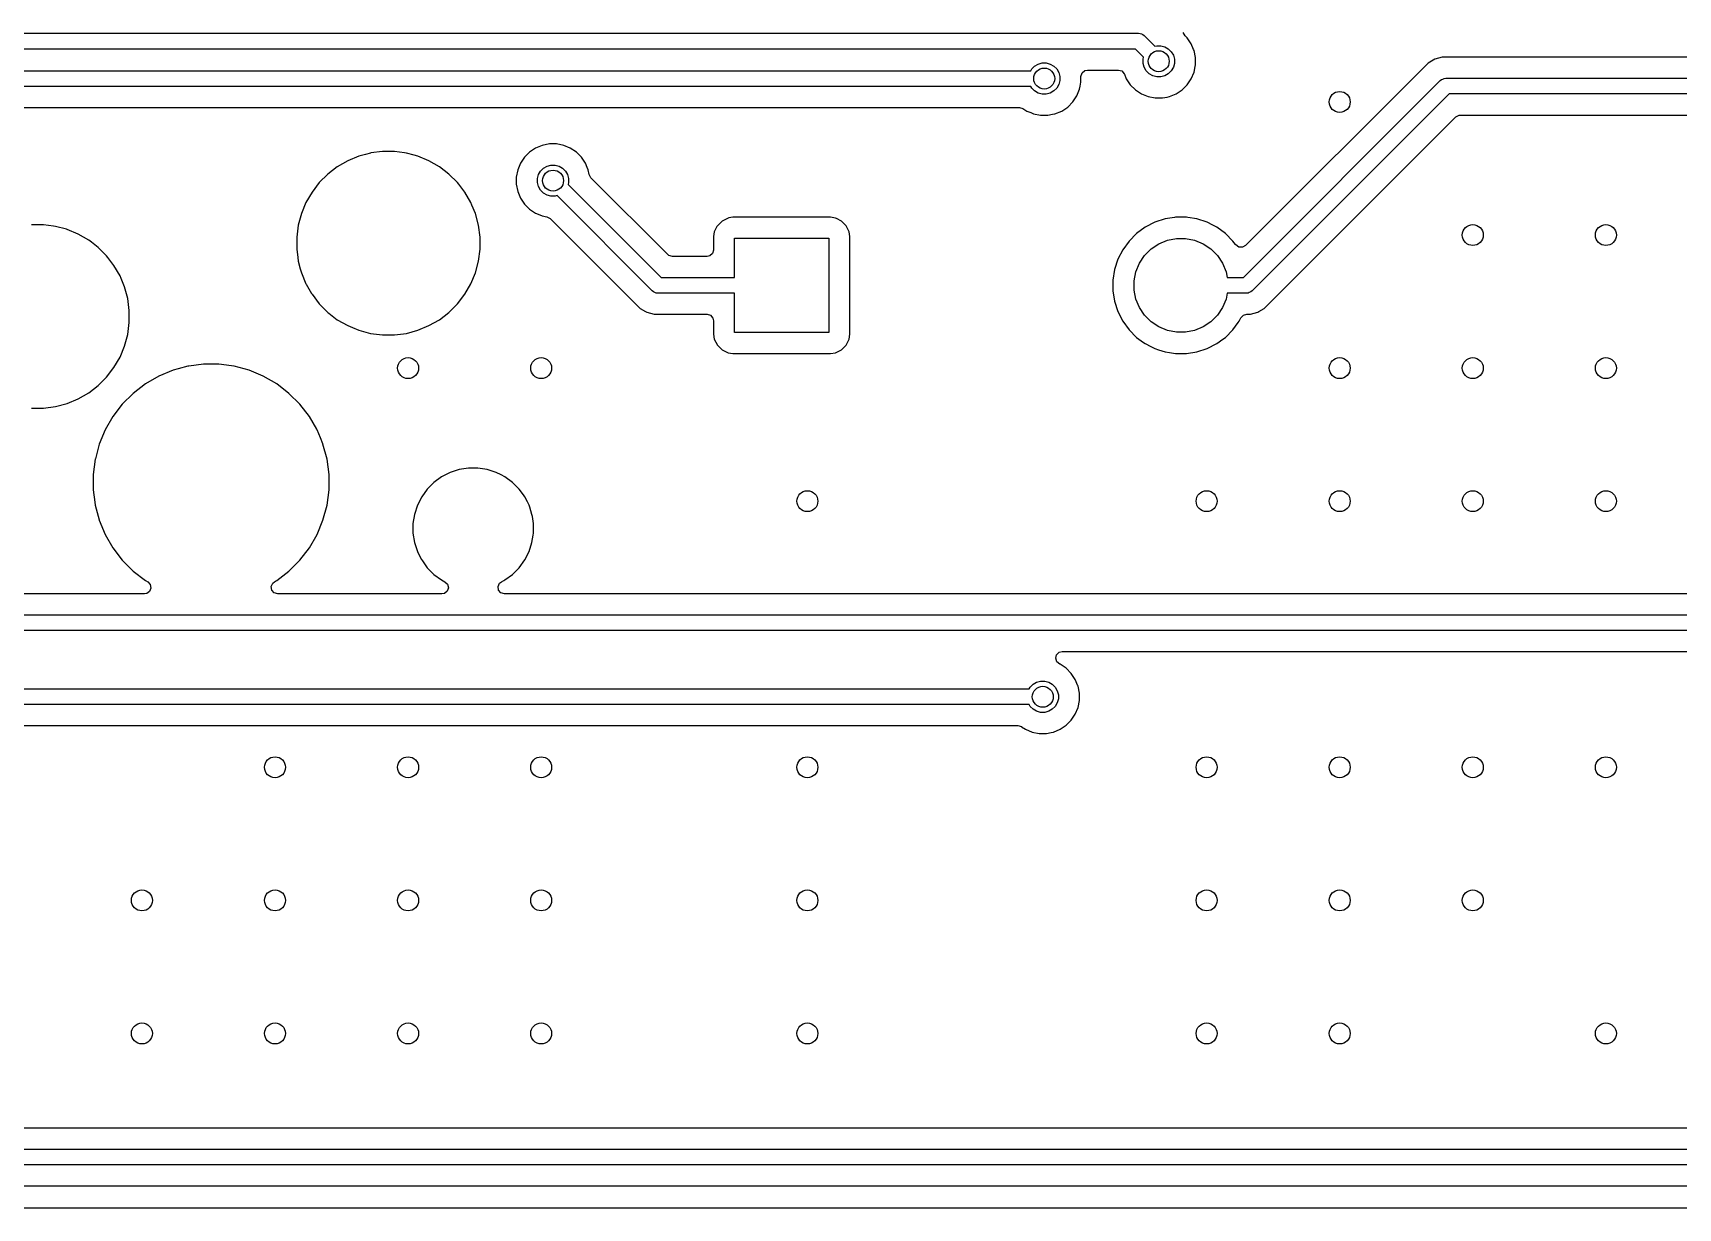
# Model space of a CAD drawing. Extents: x 2.6 to 14.2, y -9.4 to -3.8.
# Drawn here: x 7.501 to 8.737, y -7.462 to -6.579 of the extents above; entities that cross this region are included whole.
import ezdxf

# ---------------------------------------------------------------- set-up
doc = ezdxf.new("R2010")
doc.units = 0
doc.header["$MEASUREMENT"] = 0
doc.layers.add('BLACK', color=7, linetype='CONTINUOUS')

msp = doc.modelspace()

# ---------------------------------------------------------------- linework, layer by layer
at = {"layer": 'BLACK', "linetype": 'CONTINUOUS'}
for p, q in [((6.886, -6.5789), (8.3321, -6.5789)), ((8.3321, -6.5789), (8.3333, -6.579)), ((8.3333, -6.579), (8.3342, -6.5794)), ((8.3342, -6.5794), (8.3354, -6.5799)), ((8.3354, -6.5799), (8.3363, -6.5806)), ((8.3363, -6.5806), (8.3443, -6.5886)), ((8.3443, -6.5886), (8.3457, -6.5882)), ((8.3457, -6.5882), (8.3488, -6.5882)), ((8.3488, -6.5882), (8.3518, -6.589)), ((8.367, -6.5807), (8.3657, -6.5783)), ((8.3687, -6.5823), (8.367, -6.5807)), ((8.3717, -6.5869), (8.3687, -6.5823)), ((8.3687, -6.5823), (8.3687, -6.5823)), ((8.3717, -6.5869), (8.3717, -6.5869)), ((8.3734, -6.591), (8.3717, -6.5869)), ((8.3297, -6.5907), (6.8885, -6.5907)), ((8.2567, -6.602), (8.2597, -6.6012)), ((8.2597, -6.6012), (8.2627, -6.6012)), ((8.2627, -6.6012), (8.2657, -6.602)), ((8.3359, -6.5969), (8.3297, -6.5907)), ((8.3355, -6.5984), (8.3359, -6.5969)), ((8.3355, -6.6015), (8.3355, -6.5984)), ((8.3518, -6.589), (8.3544, -6.5905)), ((8.3544, -6.5905), (8.3566, -6.5927)), ((8.3566, -6.5927), (8.3582, -6.5954)), ((8.3582, -6.5954), (8.359, -6.5984)), ((8.359, -6.5984), (8.359, -6.6015)), ((8.3738, -6.5919), (8.3734, -6.591)), ((8.3748, -6.5972), (8.3738, -6.5919)), ((8.3738, -6.5919), (8.3738, -6.5919)), ((8.3738, -6.5919), (8.3738, -6.5919)), ((8.3748, -6.6026), (8.3748, -6.5972)), ((8.5496, -6.6013), (8.4125, -6.7384)), ((8.5546, -6.5984), (8.5496, -6.6013)), ((8.5496, -6.6013), (8.5496, -6.6013)), ((8.5548, -6.5984), (8.5546, -6.5984)), ((8.5601, -6.5969), (8.5548, -6.5984)), ((8.5548, -6.5984), (8.5548, -6.5984)), ((9.2671, -6.5969), (8.5601, -6.5969)), ((6.9192, -6.607), (8.2511, -6.607)), ((8.2511, -6.607), (8.2518, -6.6057)), ((8.2518, -6.6057), (8.254, -6.6035)), ((8.254, -6.6035), (8.2567, -6.602)), ((8.2657, -6.602), (8.2684, -6.6035)), ((8.2684, -6.6035), (8.2706, -6.6057)), ((8.2706, -6.6057), (8.2721, -6.6084)), ((8.2721, -6.6084), (8.2729, -6.6113)), ((8.2729, -6.6113), (8.2729, -6.6144)), ((8.2888, -6.6114), (8.2896, -6.6087)), ((8.2888, -6.6156), (8.2888, -6.6114)), ((8.2896, -6.6087), (8.2916, -6.6069)), ((8.2916, -6.6069), (8.2937, -6.6065)), ((8.2937, -6.6065), (8.3169, -6.6065)), ((8.3169, -6.6065), (8.3195, -6.6072)), ((8.3195, -6.6072), (8.3213, -6.6093)), ((8.3213, -6.6093), (8.3214, -6.6095)), ((8.3214, -6.6095), (8.3228, -6.613)), ((8.3228, -6.613), (8.3228, -6.613)), ((8.3228, -6.613), (8.3258, -6.6175)), ((8.3363, -6.6044), (8.3355, -6.6015)), ((8.3379, -6.6071), (8.3363, -6.6044)), ((8.3401, -6.6093), (8.3379, -6.6071)), ((8.3427, -6.6108), (8.3401, -6.6093)), ((8.3457, -6.6116), (8.3427, -6.6108)), ((8.3488, -6.6116), (8.3457, -6.6116)), ((8.3518, -6.6108), (8.3488, -6.6116)), ((8.3544, -6.6093), (8.3518, -6.6108)), ((8.3566, -6.6071), (8.3544, -6.6093)), ((8.3582, -6.6044), (8.3566, -6.6071)), ((8.359, -6.6015), (8.3582, -6.6044)), ((8.3687, -6.6175), (8.3717, -6.613)), ((8.3717, -6.613), (8.3738, -6.608)), ((8.3738, -6.608), (8.3746, -6.6039)), ((8.3746, -6.6039), (8.3748, -6.6026)), ((8.5597, -6.6137), (8.5606, -6.6133)), ((8.5606, -6.6133), (8.5618, -6.6128)), ((8.5618, -6.6128), (8.563, -6.6127)), ((8.563, -6.6127), (9.3142, -6.6127)), ((8.2511, -6.6188), (6.9217, -6.6188)), ((8.2518, -6.6201), (8.2511, -6.6188)), ((8.254, -6.6222), (8.2518, -6.6201)), ((8.2567, -6.6238), (8.254, -6.6222)), ((8.2597, -6.6246), (8.2567, -6.6238)), ((8.2627, -6.6246), (8.2597, -6.6246)), ((8.2657, -6.6238), (8.2627, -6.6246)), ((8.2684, -6.6222), (8.2657, -6.6238)), ((8.2706, -6.6201), (8.2684, -6.6222)), ((8.2721, -6.6174), (8.2706, -6.6201)), ((8.2729, -6.6144), (8.2721, -6.6174)), ((8.2826, -6.6305), (8.2856, -6.6259)), ((8.2856, -6.6259), (8.2877, -6.6209)), ((8.2877, -6.6209), (8.2882, -6.6186)), ((8.2882, -6.6186), (8.2888, -6.6156)), ((8.3258, -6.6175), (8.3258, -6.6175)), ((8.3258, -6.6175), (8.3297, -6.6213)), ((8.3297, -6.6213), (8.3297, -6.6213)), ((8.3297, -6.6213), (8.3342, -6.6244)), ((8.3342, -6.6244), (8.3342, -6.6244)), ((8.3342, -6.6244), (8.3392, -6.6264)), ((8.3553, -6.6264), (8.3603, -6.6244)), ((8.3603, -6.6244), (8.3648, -6.6213)), ((8.3648, -6.6213), (8.3687, -6.6175)), ((8.4108, -6.7624), (8.5588, -6.6144)), ((8.5654, -6.6245), (8.4174, -6.7725)), ((8.5588, -6.6144), (8.5597, -6.6137)), ((9.3167, -6.6245), (8.5654, -6.6245)), ((6.9302, -6.6346), (8.2425, -6.6346)), ((8.2425, -6.6346), (8.2452, -6.6353)), ((8.2452, -6.6353), (8.2452, -6.6354)), ((8.2452, -6.6354), (8.2481, -6.6373)), ((8.2481, -6.6373), (8.2481, -6.6373)), ((8.2481, -6.6373), (8.2481, -6.6373)), ((8.2481, -6.6373), (8.251, -6.6385)), ((8.2692, -6.6394), (8.2743, -6.6373)), ((8.2743, -6.6373), (8.2788, -6.6343)), ((8.2788, -6.6343), (8.2826, -6.6305)), ((8.3392, -6.6264), (8.3392, -6.6264)), ((8.3392, -6.6264), (8.3392, -6.6264)), ((8.3392, -6.6264), (8.3392, -6.6264)), ((8.3392, -6.6264), (8.3445, -6.6275)), ((8.3445, -6.6275), (8.3445, -6.6275)), ((8.3445, -6.6275), (8.35, -6.6275)), ((8.35, -6.6275), (8.3535, -6.6268)), ((8.3535, -6.6268), (8.3553, -6.6264)), ((8.251, -6.6385), (8.2532, -6.6394)), ((8.2532, -6.6394), (8.2532, -6.6394)), ((8.2532, -6.6394), (8.2532, -6.6394)), ((8.2532, -6.6394), (8.2585, -6.6405)), ((8.2585, -6.6405), (8.2585, -6.6405)), ((8.2585, -6.6405), (8.2639, -6.6405)), ((8.2639, -6.6405), (8.2675, -6.6397)), ((8.2675, -6.6397), (8.2692, -6.6394)), ((8.4265, -6.7857), (8.5705, -6.6417)), ((8.5705, -6.6417), (8.5729, -6.6404)), ((8.5729, -6.6404), (8.574, -6.6403)), ((8.574, -6.6403), (9.1101, -6.6403)), ((7.884, -6.6631), (7.879, -6.6652)), ((7.8894, -6.662), (7.884, -6.6631)), ((7.884, -6.6631), (7.884, -6.6631)), ((7.8948, -6.662), (7.8894, -6.662)), ((7.8894, -6.662), (7.8894, -6.662)), ((7.9001, -6.6631), (7.8948, -6.662)), ((7.8948, -6.662), (7.8948, -6.662)), ((7.9051, -6.6652), (7.9001, -6.6631)), ((7.9001, -6.6631), (7.9001, -6.6631)), ((7.7378, -6.6747), (7.73, -6.6792)), ((7.7462, -6.6712), (7.7378, -6.6747)), ((7.7378, -6.6747), (7.7378, -6.6747)), ((7.7512, -6.6699), (7.7462, -6.6712)), ((7.7549, -6.6689), (7.7512, -6.6699)), ((7.7553, -6.6688), (7.7549, -6.6689)), ((7.7639, -6.6677), (7.7553, -6.6688)), ((7.7729, -6.6677), (7.7639, -6.6677)), ((7.7639, -6.6677), (7.7639, -6.6677)), ((7.7804, -6.6687), (7.7729, -6.6677)), ((7.7729, -6.6677), (7.7729, -6.6677)), ((7.7819, -6.6689), (7.7804, -6.6687)), ((7.7878, -6.6705), (7.7819, -6.6689)), ((7.7906, -6.6712), (7.7878, -6.6705)), ((7.7989, -6.6747), (7.7906, -6.6712)), ((7.8068, -6.6792), (7.7989, -6.6747)), ((7.7989, -6.6747), (7.7989, -6.6747)), ((7.8707, -6.672), (7.8676, -6.6765)), ((7.8745, -6.6682), (7.8707, -6.672)), ((7.8707, -6.672), (7.8707, -6.672)), ((7.879, -6.6652), (7.8745, -6.6682)), ((7.8745, -6.6682), (7.8745, -6.6682)), ((7.879, -6.6652), (7.879, -6.6652)), ((7.9051, -6.6652), (7.9051, -6.6652)), ((7.9097, -6.6682), (7.9051, -6.6652)), ((7.9135, -6.672), (7.9097, -6.6682)), ((7.9097, -6.6682), (7.9097, -6.6682)), ((7.9165, -6.6765), (7.9135, -6.672)), ((7.9135, -6.672), (7.9135, -6.672)), ((7.7228, -6.6847), (7.7165, -6.6911)), ((7.73, -6.6792), (7.7228, -6.6847)), ((7.8139, -6.6847), (7.8068, -6.6792)), ((7.8203, -6.6911), (7.8139, -6.6847)), ((7.8139, -6.6847), (7.8139, -6.6847)), ((7.8656, -6.6816), (7.8645, -6.6869)), ((7.8645, -6.6869), (7.8645, -6.6869)), ((7.8645, -6.6869), (7.8645, -6.6923)), ((7.8676, -6.6765), (7.8656, -6.6816)), ((7.8656, -6.6816), (7.8656, -6.6816)), ((7.8676, -6.6765), (7.8676, -6.6765)), ((7.8804, -6.6881), (7.8812, -6.6851)), ((7.8812, -6.6851), (7.8827, -6.6824)), ((7.8827, -6.6824), (7.8849, -6.6802)), ((7.8849, -6.6802), (7.8876, -6.6787)), ((7.8876, -6.6787), (7.8905, -6.6779)), ((7.8905, -6.6779), (7.8936, -6.6779)), ((7.8936, -6.6779), (7.8966, -6.6787)), ((7.8966, -6.6787), (7.8993, -6.6802)), ((7.8993, -6.6802), (7.9015, -6.6824)), ((7.9015, -6.6824), (7.903, -6.6851)), ((7.903, -6.6851), (7.9038, -6.6881)), ((7.9178, -6.6797), (7.9165, -6.6765)), ((7.9165, -6.6765), (7.9165, -6.6765)), ((7.9186, -6.6816), (7.9178, -6.6797)), ((7.9193, -6.685), (7.9186, -6.6816)), ((7.9193, -6.6851), (7.9193, -6.685)), ((7.9206, -6.6875), (7.9193, -6.6851)), ((7.9784, -6.7452), (7.9206, -6.6875)), ((7.711, -6.6983), (7.7064, -6.7061)), ((7.7165, -6.6911), (7.711, -6.6983)), ((7.8212, -6.6923), (7.8203, -6.6911)), ((7.8203, -6.6911), (7.8203, -6.6911)), ((7.8258, -6.6983), (7.8212, -6.6923)), ((7.8303, -6.7061), (7.8258, -6.6983)), ((7.8258, -6.6983), (7.8258, -6.6983)), ((7.8258, -6.6983), (7.8258, -6.6983)), ((7.8645, -6.6923), (7.8645, -6.6923)), ((7.8645, -6.6923), (7.8645, -6.6923)), ((7.8645, -6.6923), (7.8656, -6.6977)), ((7.8656, -6.6977), (7.8656, -6.6977)), ((7.8656, -6.6977), (7.8676, -6.7027)), ((7.8804, -6.6911), (7.8804, -6.6881)), ((7.8812, -6.6941), (7.8804, -6.6911)), ((7.8827, -6.6968), (7.8812, -6.6941)), ((7.8849, -6.699), (7.8827, -6.6968)), ((7.8876, -6.7005), (7.8849, -6.699)), ((7.9038, -6.6911), (7.9034, -6.6926)), ((7.9034, -6.6926), (7.9733, -6.7624)), ((7.9038, -6.6881), (7.9038, -6.6911)), ((7.7064, -6.7061), (7.703, -6.7144)), ((7.7064, -6.7061), (7.7064, -6.7061)), ((7.8311, -6.708), (7.8303, -6.7061)), ((7.8303, -6.7061), (7.8303, -6.7061)), ((7.8303, -6.7061), (7.8303, -6.7061)), ((7.8338, -6.7144), (7.8311, -6.708)), ((7.8676, -6.7027), (7.8676, -6.7027)), ((7.8676, -6.7027), (7.8707, -6.7072)), ((7.8707, -6.7072), (7.8707, -6.7072)), ((7.8707, -6.7072), (7.8745, -6.711)), ((7.8745, -6.711), (7.8745, -6.711)), ((7.8745, -6.711), (7.879, -6.714)), ((7.8905, -6.7013), (7.8876, -6.7005)), ((7.8936, -6.7013), (7.8905, -6.7013)), ((7.8951, -6.7009), (7.8936, -6.7013)), ((7.9666, -6.7725), (7.8951, -6.7009)), ((7.5093, -6.7228), (7.5003, -6.7228)), ((7.5168, -6.7238), (7.5093, -6.7228)), ((7.5093, -6.7228), (7.5093, -6.7228)), ((7.5183, -6.724), (7.5168, -6.7238)), ((7.5265, -6.7262), (7.5183, -6.724)), ((7.7006, -6.7232), (7.6995, -6.7321)), ((7.703, -6.7144), (7.7006, -6.7232)), ((7.7006, -6.7232), (7.7006, -6.7232)), ((7.8361, -6.7232), (7.8338, -6.7144)), ((7.8373, -6.7321), (7.8361, -6.7232)), ((7.879, -6.714), (7.879, -6.714)), ((7.879, -6.714), (7.8822, -6.7154)), ((7.8822, -6.7154), (7.884, -6.7161)), ((7.884, -6.7161), (7.8875, -6.7168)), ((7.8875, -6.7168), (7.8899, -6.7181)), ((7.8899, -6.7181), (7.89, -6.7181)), ((7.89, -6.7181), (7.9575, -6.7857)), ((8.0153, -6.7241), (8.0133, -6.728)), ((8.0156, -6.7235), (8.0153, -6.7241)), ((8.0191, -6.72), (8.0156, -6.7235)), ((8.0156, -6.7235), (8.0156, -6.7235)), ((8.0156, -6.7235), (8.0156, -6.7235)), ((8.0236, -6.7177), (8.0191, -6.72)), ((8.0191, -6.72), (8.0191, -6.72)), ((8.0191, -6.72), (8.0191, -6.72)), ((8.0241, -6.7176), (8.0236, -6.7177)), ((8.0273, -6.7171), (8.0241, -6.7176)), ((8.1006, -6.7171), (8.0273, -6.7171)), ((8.1043, -6.7177), (8.1006, -6.7171)), ((8.105, -6.7181), (8.1043, -6.7177)), ((8.1088, -6.72), (8.105, -6.7181)), ((8.1123, -6.7235), (8.1088, -6.72)), ((8.1088, -6.72), (8.1088, -6.72)), ((8.1088, -6.72), (8.1088, -6.72)), ((8.1146, -6.728), (8.1123, -6.7235)), ((8.1123, -6.7235), (8.1123, -6.7235)), ((8.1123, -6.7235), (8.1123, -6.7235)), ((8.3371, -6.7245), (8.3306, -6.7293)), ((8.3443, -6.7209), (8.3371, -6.7245)), ((8.352, -6.7184), (8.3443, -6.7209)), ((8.359, -6.7173), (8.352, -6.7184)), ((8.3599, -6.7171), (8.359, -6.7173)), ((8.368, -6.7171), (8.3599, -6.7171)), ((8.3691, -6.7173), (8.368, -6.7171)), ((8.3759, -6.7184), (8.3691, -6.7173)), ((8.3836, -6.7209), (8.3759, -6.7184)), ((8.388, -6.7232), (8.3836, -6.7209)), ((8.3908, -6.7245), (8.388, -6.7232)), ((8.3973, -6.7293), (8.3908, -6.7245)), ((8.3908, -6.7245), (8.3908, -6.7245)), ((8.3908, -6.7245), (8.3908, -6.7245)), ((7.527, -6.7263), (7.5265, -6.7262)), ((7.5354, -6.7298), (7.527, -6.7263)), ((7.5394, -6.7321), (7.5354, -6.7298)), ((7.5354, -6.7298), (7.5354, -6.7298)), ((7.5432, -6.7343), (7.5394, -6.7321)), ((7.5452, -6.7358), (7.5432, -6.7343)), ((7.5504, -6.7398), (7.5452, -6.7358)), ((7.6995, -6.7321), (7.6995, -6.7411)), ((7.8373, -6.7411), (7.8373, -6.7321)), ((8.0133, -6.728), (8.0127, -6.7317)), ((8.0127, -6.7317), (8.0127, -6.7418)), ((8.0285, -6.7624), (8.0285, -6.7329)), ((8.0285, -6.7329), (8.0994, -6.7329)), ((8.0994, -6.7329), (8.0994, -6.8038)), ((8.1151, -6.7317), (8.1146, -6.728)), ((8.1151, -6.7643), (8.1151, -6.7317)), ((8.3249, -6.735), (8.3202, -6.7415)), ((8.3306, -6.7293), (8.3249, -6.735)), ((8.3415, -6.7409), (8.3472, -6.7371)), ((8.3472, -6.7371), (8.3537, -6.7344)), ((8.3537, -6.7344), (8.3605, -6.7331)), ((8.3605, -6.7331), (8.3674, -6.7331)), ((8.3674, -6.7331), (8.3742, -6.7344)), ((8.3742, -6.7344), (8.3806, -6.7371)), ((8.3806, -6.7371), (8.3864, -6.7409)), ((8.403, -6.735), (8.3973, -6.7293)), ((8.3973, -6.7293), (8.3973, -6.7293)), ((8.4049, -6.7376), (8.403, -6.735)), ((7.5567, -6.7462), (7.5504, -6.7398)), ((7.5504, -6.7398), (7.5504, -6.7398)), ((7.5504, -6.7398), (7.5504, -6.7398)), ((7.5577, -6.7474), (7.5567, -6.7462)), ((7.5567, -6.7462), (7.5567, -6.7462)), ((7.5567, -6.7462), (7.5567, -6.7462)), ((7.5622, -6.7533), (7.5577, -6.7474)), ((7.6995, -6.7411), (7.7003, -6.7474)), ((7.7003, -6.7474), (7.7006, -6.7501)), ((7.8361, -6.7501), (7.8373, -6.7411)), ((7.9792, -6.7459), (7.9784, -6.7452)), ((7.9818, -6.7467), (7.9792, -6.7459)), ((8.0079, -6.7467), (7.9818, -6.7467)), ((8.0099, -6.7462), (8.0079, -6.7467)), ((8.012, -6.7444), (8.0099, -6.7462)), ((8.0127, -6.7418), (8.012, -6.7444)), ((8.3165, -6.7487), (8.314, -6.7563)), ((8.3202, -6.7415), (8.3165, -6.7487)), ((8.3327, -6.7516), (8.3366, -6.7459)), ((8.3366, -6.7459), (8.3415, -6.7409)), ((8.3864, -6.7409), (8.3913, -6.7459)), ((8.3913, -6.7459), (8.3952, -6.7516)), ((8.4051, -6.7378), (8.4049, -6.7376)), ((8.4051, -6.7379), (8.4051, -6.7378)), ((8.4073, -6.7396), (8.4051, -6.7379)), ((8.4101, -6.7397), (8.4073, -6.7396)), ((8.4125, -6.7384), (8.4101, -6.7397)), ((7.5668, -6.7612), (7.5622, -6.7533)), ((7.5622, -6.7533), (7.5622, -6.7533)), ((7.5622, -6.7533), (7.5622, -6.7533)), ((7.5676, -6.7632), (7.5668, -6.7612)), ((7.5668, -6.7612), (7.5668, -6.7612)), ((7.5668, -6.7612), (7.5668, -6.7612)), ((7.7006, -6.7501), (7.7022, -6.7559)), ((7.7022, -6.7559), (7.703, -6.7588)), ((7.703, -6.7588), (7.7064, -6.7672)), ((7.8303, -6.7672), (7.8338, -6.7588)), ((7.8338, -6.7588), (7.8361, -6.7501)), ((8.314, -6.7563), (8.3127, -6.7643)), ((8.3287, -6.7649), (8.33, -6.7581)), ((8.33, -6.7581), (8.3327, -6.7516)), ((8.3952, -6.7516), (8.3978, -6.7581)), ((8.3978, -6.7581), (8.3987, -6.7624)), ((7.5702, -6.7695), (7.5676, -6.7632)), ((7.5726, -6.7782), (7.5702, -6.7695)), ((7.7064, -6.7672), (7.7064, -6.7672)), ((7.7064, -6.7672), (7.7066, -6.7674)), ((7.7066, -6.7674), (7.7106, -6.7744)), ((7.8258, -6.775), (7.8303, -6.7672)), ((7.9675, -6.7732), (7.9666, -6.7725)), ((7.969, -6.7739), (7.9675, -6.7732)), ((7.9697, -6.7741), (7.969, -6.7739)), ((7.9708, -6.7742), (7.9697, -6.7741)), ((8.0285, -6.7742), (7.9708, -6.7742)), ((7.9733, -6.7624), (8.0285, -6.7624)), ((8.0285, -6.8038), (8.0285, -6.7742)), ((8.1151, -6.805), (8.1151, -6.7643)), ((8.3127, -6.7643), (8.3127, -6.7724)), ((8.3127, -6.7724), (8.314, -6.7803)), ((8.3287, -6.7718), (8.3287, -6.7649)), ((8.33, -6.7786), (8.3287, -6.7718)), ((8.3987, -6.7742), (8.3978, -6.7786)), ((8.3987, -6.7624), (8.4108, -6.7624)), ((8.4132, -6.7742), (8.3987, -6.7742)), ((8.4144, -6.7741), (8.4132, -6.7742)), ((8.4153, -6.7738), (8.4144, -6.7741)), ((8.4165, -6.7732), (8.4153, -6.7738)), ((8.4174, -6.7725), (8.4165, -6.7732)), ((7.5737, -6.7872), (7.5726, -6.7782)), ((7.7106, -6.7744), (7.711, -6.775)), ((7.711, -6.775), (7.7165, -6.7822)), ((7.7165, -6.7822), (7.7165, -6.7822)), ((7.7165, -6.7822), (7.7228, -6.7886)), ((7.8139, -6.7886), (7.8203, -6.7822)), ((7.8203, -6.7822), (7.8258, -6.775)), ((7.8203, -6.7822), (7.8203, -6.7822)), ((7.8203, -6.7822), (7.8203, -6.7822)), ((7.9575, -6.7857), (7.9615, -6.788)), ((8.314, -6.7803), (8.3165, -6.788)), ((8.3327, -6.785), (8.33, -6.7786)), ((8.3366, -6.7908), (8.3327, -6.785)), ((8.3952, -6.785), (8.3913, -6.7908)), ((8.3978, -6.7786), (8.3952, -6.785)), ((8.4225, -6.788), (8.4265, -6.7857)), ((7.5726, -6.8052), (7.5737, -6.7962)), ((7.5737, -6.7962), (7.5737, -6.7872)), ((7.7228, -6.7886), (7.7228, -6.7886)), ((7.7228, -6.7886), (7.7228, -6.7886)), ((7.7228, -6.7886), (7.7237, -6.7892)), ((7.7237, -6.7892), (7.73, -6.7941)), ((7.73, -6.7941), (7.73, -6.7941)), ((7.73, -6.7941), (7.73, -6.7941)), ((7.73, -6.7941), (7.7378, -6.7986)), ((7.7378, -6.7986), (7.7378, -6.7986)), ((7.7378, -6.7986), (7.7378, -6.7986)), ((7.7378, -6.7986), (7.7414, -6.8001)), ((7.7906, -6.802), (7.7989, -6.7986)), ((7.7989, -6.7986), (7.8068, -6.7941)), ((7.8068, -6.7941), (7.8139, -6.7886)), ((7.8139, -6.7886), (7.8139, -6.7886)), ((7.8139, -6.7886), (7.8139, -6.7886)), ((7.9615, -6.788), (7.9625, -6.7885)), ((7.9625, -6.7885), (7.968, -6.79)), ((7.968, -6.79), (8.0079, -6.79)), ((8.0079, -6.79), (8.0105, -6.7908)), ((8.0105, -6.7908), (8.0123, -6.7929)), ((8.0123, -6.7929), (8.0127, -6.7949)), ((8.0127, -6.7949), (8.0127, -6.805)), ((8.3165, -6.788), (8.3179, -6.7908)), ((8.3179, -6.7908), (8.32, -6.7949)), ((8.32, -6.7949), (8.3202, -6.7952)), ((8.3202, -6.7952), (8.3249, -6.8017)), ((8.3415, -6.7957), (8.3366, -6.7908)), ((8.3472, -6.7996), (8.3415, -6.7957)), ((8.3864, -6.7957), (8.3806, -6.7996)), ((8.3913, -6.7908), (8.3864, -6.7957)), ((8.403, -6.8017), (8.407, -6.7962)), ((8.407, -6.7962), (8.4077, -6.7952)), ((8.4077, -6.7952), (8.409, -6.7927)), ((8.409, -6.7927), (8.4109, -6.7907)), ((8.4109, -6.7907), (8.4134, -6.79)), ((8.4134, -6.79), (8.4161, -6.79)), ((8.4161, -6.79), (8.4216, -6.7885)), ((8.4161, -6.79), (8.4161, -6.79)), ((8.4161, -6.79), (8.4161, -6.79)), ((8.4216, -6.7885), (8.4225, -6.788)), ((7.5702, -6.8139), (7.5726, -6.8052)), ((7.7414, -6.8001), (7.7462, -6.802)), ((7.7462, -6.802), (7.7549, -6.8044)), ((7.7549, -6.8044), (7.7639, -6.8055)), ((7.7639, -6.8055), (7.7639, -6.8055)), ((7.7639, -6.8055), (7.7729, -6.8055)), ((7.7729, -6.8055), (7.7819, -6.8044)), ((7.7729, -6.8055), (7.7729, -6.8055)), ((7.7819, -6.8044), (7.7906, -6.802)), ((8.0127, -6.805), (8.0133, -6.8087)), ((8.0133, -6.8087), (8.0156, -6.8132)), ((8.0994, -6.8038), (8.0285, -6.8038)), ((8.1123, -6.8132), (8.1146, -6.8087)), ((8.1146, -6.8087), (8.1151, -6.805)), ((8.1146, -6.8087), (8.1146, -6.8087)), ((8.1146, -6.8087), (8.1146, -6.8087)), ((8.1151, -6.805), (8.1151, -6.805)), ((8.3249, -6.8017), (8.3306, -6.8074)), ((8.3306, -6.8074), (8.3358, -6.8112)), ((8.3358, -6.8112), (8.3371, -6.8121)), ((8.3537, -6.8022), (8.3472, -6.7996)), ((8.3605, -6.8036), (8.3537, -6.8022)), ((8.3674, -6.8036), (8.3605, -6.8036)), ((8.3742, -6.8022), (8.3674, -6.8036)), ((8.3806, -6.7996), (8.3742, -6.8022)), ((8.3908, -6.8121), (8.3955, -6.8087)), ((8.3955, -6.8087), (8.3973, -6.8074)), ((8.3973, -6.8074), (8.403, -6.8017)), ((8.3973, -6.8074), (8.3973, -6.8074)), ((8.3973, -6.8074), (8.3973, -6.8074)), ((8.403, -6.8017), (8.403, -6.8017)), ((8.403, -6.8017), (8.403, -6.8017)), ((7.5622, -6.8301), (7.5668, -6.8222)), ((7.5668, -6.8222), (7.5702, -6.8139)), ((8.0156, -6.8132), (8.0156, -6.8132)), ((8.0156, -6.8132), (8.0156, -6.8132)), ((8.0156, -6.8132), (8.0191, -6.8167)), ((8.0191, -6.8167), (8.0191, -6.8167)), ((8.0191, -6.8167), (8.0191, -6.8167)), ((8.0191, -6.8167), (8.0236, -6.819)), ((8.0236, -6.819), (8.0236, -6.819)), ((8.0236, -6.819), (8.0273, -6.8195)), ((8.0273, -6.8195), (8.0273, -6.8195)), ((8.0273, -6.8195), (8.1006, -6.8195)), ((8.1006, -6.8195), (8.1043, -6.819)), ((8.1043, -6.819), (8.1088, -6.8167)), ((8.1088, -6.8167), (8.1123, -6.8132)), ((8.3371, -6.8121), (8.3413, -6.8143)), ((8.3413, -6.8143), (8.3443, -6.8158)), ((8.3443, -6.8158), (8.3443, -6.8158)), ((8.3443, -6.8158), (8.3443, -6.8158)), ((8.3443, -6.8158), (8.3471, -6.8167)), ((8.3471, -6.8167), (8.352, -6.8183)), ((8.352, -6.8183), (8.3552, -6.8188)), ((8.3552, -6.8188), (8.3599, -6.8195)), ((8.3599, -6.8195), (8.3599, -6.8195)), ((8.3599, -6.8195), (8.368, -6.8195)), ((8.368, -6.8195), (8.3759, -6.8183)), ((8.368, -6.8195), (8.368, -6.8195)), ((8.3759, -6.8183), (8.3836, -6.8158)), ((8.3836, -6.8158), (8.3908, -6.8121)), ((7.5567, -6.8372), (7.5622, -6.8301)), ((7.6066, -6.8321), (7.5959, -6.8366)), ((7.6105, -6.8311), (7.6066, -6.8321)), ((7.6066, -6.8321), (7.6066, -6.8321)), ((7.6178, -6.8291), (7.6105, -6.8311)), ((7.6184, -6.8291), (7.6178, -6.8291)), ((7.6294, -6.8276), (7.6184, -6.8291)), ((7.641, -6.8276), (7.6294, -6.8276)), ((7.6294, -6.8276), (7.6294, -6.8276)), ((7.6506, -6.8289), (7.641, -6.8276)), ((7.641, -6.8276), (7.641, -6.8276)), ((7.6525, -6.8291), (7.6506, -6.8289)), ((7.6637, -6.8321), (7.6525, -6.8291)), ((7.6744, -6.8366), (7.6637, -6.8321)), ((7.6637, -6.8321), (7.6637, -6.8321)), ((7.6637, -6.8321), (7.6637, -6.8321)), ((7.5432, -6.8491), (7.5504, -6.8436)), ((7.5504, -6.8436), (7.5567, -6.8372)), ((7.5504, -6.8436), (7.5504, -6.8436)), ((7.5504, -6.8436), (7.5504, -6.8436)), ((7.5567, -6.8372), (7.5567, -6.8372)), ((7.5567, -6.8372), (7.5567, -6.8372)), ((7.5858, -6.8424), (7.5766, -6.8495)), ((7.5959, -6.8366), (7.5858, -6.8424)), ((7.5959, -6.8366), (7.5959, -6.8366)), ((7.6845, -6.8424), (7.6744, -6.8366)), ((7.6744, -6.8366), (7.6744, -6.8366)), ((7.6937, -6.8495), (7.6845, -6.8424)), ((7.5003, -6.8606), (7.5093, -6.8606)), ((7.5093, -6.8606), (7.5183, -6.8594)), ((7.5093, -6.8606), (7.5093, -6.8606)), ((7.5183, -6.8594), (7.527, -6.8571)), ((7.527, -6.8571), (7.5354, -6.8536)), ((7.5354, -6.8536), (7.5432, -6.8491)), ((7.5684, -6.8577), (7.5613, -6.8669)), ((7.5766, -6.8495), (7.5684, -6.8577)), ((7.5684, -6.8577), (7.5684, -6.8577)), ((7.5766, -6.8495), (7.5766, -6.8495)), ((7.7019, -6.8577), (7.6937, -6.8495)), ((7.6937, -6.8495), (7.6937, -6.8495)), ((7.709, -6.8669), (7.7019, -6.8577)), ((7.7019, -6.8577), (7.7019, -6.8577)), ((7.5613, -6.8669), (7.5555, -6.877)), ((7.7146, -6.8765), (7.709, -6.8669)), ((7.5555, -6.877), (7.5511, -6.8877)), ((7.5555, -6.877), (7.5555, -6.877)), ((7.7148, -6.877), (7.7146, -6.8765)), ((7.7173, -6.8829), (7.7148, -6.877)), ((7.7191, -6.8873), (7.7173, -6.8829)), ((7.5511, -6.8877), (7.5482, -6.8986)), ((7.5511, -6.8877), (7.5511, -6.8877)), ((7.7192, -6.8877), (7.7191, -6.8873)), ((7.7223, -6.8989), (7.7192, -6.8877)), ((7.5481, -6.8989), (7.5466, -6.9104)), ((7.5482, -6.8986), (7.5481, -6.8989)), ((7.5481, -6.8989), (7.5481, -6.8989)), ((7.7238, -6.9104), (7.7223, -6.8989)), ((7.8147, -6.909), (7.8084, -6.9122)), ((7.8215, -6.9068), (7.8147, -6.909)), ((7.8147, -6.909), (7.8147, -6.909)), ((7.8286, -6.9057), (7.8215, -6.9068)), ((7.8357, -6.9057), (7.8286, -6.9057)), ((7.8286, -6.9057), (7.8286, -6.9057)), ((7.8427, -6.9068), (7.8357, -6.9057)), ((7.8357, -6.9057), (7.8357, -6.9057)), ((7.8495, -6.909), (7.8427, -6.9068)), ((7.8531, -6.9108), (7.8495, -6.909)), ((7.8495, -6.909), (7.8495, -6.909)), ((7.5466, -6.9104), (7.5466, -6.922)), ((7.5466, -6.922), (7.5478, -6.9313)), ((7.7223, -6.9336), (7.7238, -6.922)), ((7.7238, -6.922), (7.7238, -6.9104)), ((7.7976, -6.9215), (7.7934, -6.9272)), ((7.8026, -6.9164), (7.7976, -6.9215)), ((7.7976, -6.9215), (7.7976, -6.9215)), ((7.8084, -6.9122), (7.8026, -6.9164)), ((7.8026, -6.9164), (7.8026, -6.9164)), ((7.8559, -6.9122), (7.8531, -6.9108)), ((7.8616, -6.9164), (7.8559, -6.9122)), ((7.8559, -6.9122), (7.8559, -6.9122)), ((7.8559, -6.9122), (7.8559, -6.9122)), ((7.8667, -6.9215), (7.8616, -6.9164)), ((7.8616, -6.9164), (7.8616, -6.9164)), ((7.8698, -6.9257), (7.8667, -6.9215)), ((7.8667, -6.9215), (7.8667, -6.9215)), ((7.5478, -6.9313), (7.5481, -6.9336)), ((7.5481, -6.9336), (7.551, -6.9444)), ((7.7192, -6.9448), (7.7223, -6.9336)), ((7.7902, -6.9336), (7.788, -6.9404)), ((7.7934, -6.9272), (7.7902, -6.9336)), ((7.7902, -6.9336), (7.7902, -6.9336)), ((7.8709, -6.9272), (7.8698, -6.9257)), ((7.8728, -6.931), (7.8709, -6.9272)), ((7.8741, -6.9336), (7.8728, -6.931)), ((7.8746, -6.935), (7.8741, -6.9336)), ((7.8741, -6.9336), (7.8741, -6.9336)), ((7.8763, -6.9404), (7.8746, -6.935)), ((7.551, -6.9444), (7.5511, -6.9448)), ((7.5511, -6.9448), (7.5511, -6.9448)), ((7.5511, -6.9448), (7.5555, -6.9555)), ((7.7148, -6.9555), (7.7192, -6.9448)), ((7.788, -6.9404), (7.7868, -6.9474)), ((7.7868, -6.9474), (7.7868, -6.9545)), ((7.8766, -6.9421), (7.8763, -6.9404)), ((7.8774, -6.9474), (7.8766, -6.9421)), ((7.8774, -6.9545), (7.8774, -6.9474)), ((7.5555, -6.9555), (7.5555, -6.9555)), ((7.5555, -6.9555), (7.5613, -6.9656)), ((7.709, -6.9656), (7.7148, -6.9555)), ((7.7868, -6.9545), (7.788, -6.9616)), ((7.8763, -6.9616), (7.8772, -6.9561)), ((7.8772, -6.9561), (7.8774, -6.9545)), ((7.5613, -6.9656), (7.5684, -6.9748)), ((7.7019, -6.9748), (7.709, -6.9656)), ((7.788, -6.9616), (7.7902, -6.9683)), ((7.7902, -6.9683), (7.7902, -6.9683)), ((7.7902, -6.9683), (7.7915, -6.971)), ((7.7915, -6.971), (7.7932, -6.9743)), ((7.8709, -6.9747), (7.8741, -6.9683)), ((7.8741, -6.9683), (7.8763, -6.9616)), ((7.5684, -6.9748), (7.5684, -6.9748)), ((7.5684, -6.9748), (7.5766, -6.983)), ((7.5766, -6.983), (7.5766, -6.983)), ((7.5766, -6.983), (7.5858, -6.9901)), ((7.6845, -6.9901), (7.6937, -6.983)), ((7.6937, -6.983), (7.7019, -6.9748)), ((7.7932, -6.9743), (7.7934, -6.9747)), ((7.7934, -6.9747), (7.7976, -6.9805)), ((7.7976, -6.9805), (7.7976, -6.9805)), ((7.7976, -6.9805), (7.8026, -6.9855)), ((7.8616, -6.9855), (7.8667, -6.9805)), ((7.8667, -6.9805), (7.8709, -6.9747)), ((7.5858, -6.9901), (7.5876, -6.9911)), ((7.5876, -6.9911), (7.5895, -6.9931)), ((7.59, -6.9958), (7.589, -6.9983)), ((7.5895, -6.9931), (7.59, -6.9958)), ((7.6803, -6.9946), (7.6815, -6.9921)), ((7.6807, -6.9973), (7.6803, -6.9946)), ((7.6815, -6.9921), (7.6827, -6.9911)), ((7.6827, -6.9911), (7.6836, -6.9906)), ((7.6836, -6.9906), (7.6845, -6.9901)), ((7.8026, -6.9855), (7.8026, -6.9855)), ((7.8026, -6.9855), (7.8084, -6.9897)), ((7.8084, -6.9897), (7.8109, -6.991)), ((7.8109, -6.991), (7.8129, -6.9928)), ((7.8135, -6.9955), (7.8126, -6.9981)), ((7.8129, -6.9928), (7.8135, -6.9955)), ((7.8508, -6.9946), (7.8519, -6.9921)), ((7.8512, -6.9973), (7.8508, -6.9946)), ((7.8519, -6.9921), (7.8534, -6.991)), ((7.8534, -6.991), (7.8551, -6.9901)), ((7.8551, -6.9901), (7.8559, -6.9897)), ((7.8559, -6.9897), (7.8616, -6.9855)), ((7.5852, -7.0002), (7.2378, -7.0002)), ((7.5868, -6.9999), (7.5852, -7.0002)), ((7.589, -6.9983), (7.5868, -6.9999)), ((7.6825, -6.9994), (7.6807, -6.9973)), ((7.6852, -7.0002), (7.6825, -6.9994)), ((7.8086, -7.0002), (7.6852, -7.0002)), ((7.8105, -6.9998), (7.8086, -7.0002)), ((7.8126, -6.9981), (7.8105, -6.9998)), ((7.853, -6.9994), (7.8512, -6.9973)), ((7.8556, -7.0002), (7.853, -6.9994)), ((8.8732, -7.0002), (7.8556, -7.0002)), ((7.2407, -7.016), (9.8886, -7.016)), ((9.8861, -7.0278), (7.2431, -7.0278)), ((8.2698, -7.0486), (8.2705, -7.0459)), ((8.2705, -7.0459), (8.2725, -7.044)), ((8.2725, -7.044), (8.2747, -7.0435)), ((8.2747, -7.0435), (9.757, -7.0435)), ((8.2707, -7.0512), (8.2698, -7.0486)), ((8.2728, -7.0529), (8.2707, -7.0512)), ((8.2731, -7.0531), (8.2728, -7.0529)), ((8.2776, -7.0561), (8.2731, -7.0531)), ((8.2731, -7.0531), (8.2731, -7.0531)), ((8.2815, -7.0599), (8.2776, -7.0561)), ((8.2776, -7.0561), (8.2776, -7.0561)), ((8.2499, -7.0716), (8.2507, -7.0703)), ((8.2507, -7.0703), (8.2529, -7.0681)), ((8.2529, -7.0681), (8.2555, -7.0666)), ((8.2555, -7.0666), (8.2585, -7.0658)), ((8.2585, -7.0658), (8.2616, -7.0658)), ((8.2616, -7.0658), (8.2646, -7.0666)), ((8.2646, -7.0666), (8.2672, -7.0681)), ((8.2672, -7.0681), (8.2694, -7.0703)), ((8.2694, -7.0703), (8.271, -7.073)), ((8.2845, -7.0644), (8.2815, -7.0599)), ((8.2815, -7.0599), (8.2815, -7.0599)), ((8.2865, -7.0692), (8.2845, -7.0644)), ((8.2845, -7.0644), (8.2845, -7.0644)), ((8.2866, -7.0694), (8.2865, -7.0692)), ((8.2876, -7.0748), (8.2866, -7.0694)), ((8.2866, -7.0694), (8.2866, -7.0694)), ((8.2866, -7.0694), (8.2866, -7.0694)), ((7.2208, -7.0716), (8.2499, -7.0716)), ((8.271, -7.082), (8.2694, -7.0847)), ((8.271, -7.073), (8.2718, -7.076)), ((8.2718, -7.079), (8.271, -7.082)), ((8.2718, -7.076), (8.2718, -7.079)), ((8.2866, -7.0855), (8.2876, -7.0802)), ((8.2876, -7.0802), (8.2876, -7.0748)), ((8.2876, -7.0748), (8.2876, -7.0748)), ((8.2499, -7.0834), (7.2232, -7.0834)), ((8.2507, -7.0847), (8.2499, -7.0834)), ((8.2529, -7.0869), (8.2507, -7.0847)), ((8.2555, -7.0884), (8.2529, -7.0869)), ((8.2585, -7.0892), (8.2555, -7.0884)), ((8.2616, -7.0892), (8.2585, -7.0892)), ((8.2646, -7.0884), (8.2616, -7.0892)), ((8.2672, -7.0869), (8.2646, -7.0884)), ((8.2694, -7.0847), (8.2672, -7.0869)), ((8.2776, -7.0989), (8.2815, -7.0951)), ((8.2815, -7.0951), (8.2845, -7.0906)), ((8.2845, -7.0906), (8.2866, -7.0855)), ((7.2318, -7.0992), (8.2414, -7.0992)), ((8.2414, -7.0992), (8.244, -7.0999)), ((8.244, -7.0999), (8.2441, -7.1)), ((8.2441, -7.1), (8.247, -7.1019)), ((8.247, -7.1019), (8.247, -7.1019)), ((8.247, -7.1019), (8.247, -7.1019)), ((8.247, -7.1019), (8.252, -7.104)), ((8.252, -7.104), (8.252, -7.104)), ((8.252, -7.104), (8.252, -7.104)), ((8.252, -7.104), (8.252, -7.104)), ((8.252, -7.104), (8.2573, -7.1051)), ((8.2573, -7.1051), (8.2573, -7.1051)), ((8.2573, -7.1051), (8.2628, -7.1051)), ((8.2628, -7.1051), (8.2664, -7.1044)), ((8.2664, -7.1044), (8.2681, -7.104)), ((8.2681, -7.104), (8.2731, -7.1019)), ((8.2731, -7.1019), (8.2776, -7.0989)), ((8.9452, -7.4017), (6.4895, -7.4017)), ((6.4809, -7.4174), (8.9538, -7.4174)), ((8.9562, -7.4292), (6.4809, -7.4292)), ((6.4895, -7.445), (8.9591, -7.445)), ((10.1212, -7.4618), (6.3765, -7.4618))]:
    msp.add_line(p, q, dxfattribs=at)
at = {"layer": 'BLACK'}
for centre in [(8.3472, -6.5999), (8.2612, -6.6129), (8.4832, -6.6305), (7.8921, -6.6896), (8.5832, -6.7305), (8.6832, -6.7305), (7.7832, -6.8305), (7.8832, -6.8305), (8.4832, -6.8305), (8.5832, -6.8305), (8.6832, -6.8305), (8.0832, -6.9305), (8.3832, -6.9305), (8.4832, -6.9305), (8.5832, -6.9305), (8.6832, -6.9305), (8.2601, -7.0775), (7.6832, -7.1305), (7.7832, -7.1305), (7.8832, -7.1305), (8.0832, -7.1305), (8.3832, -7.1305), (8.4832, -7.1305), (8.5832, -7.1305), (8.6832, -7.1305), (7.5832, -7.2305), (7.6832, -7.2305), (7.7832, -7.2305), (7.8832, -7.2305), (8.0832, -7.2305), (8.3832, -7.2305), (8.4832, -7.2305), (8.5832, -7.2305), (7.5832, -7.3305), (7.6832, -7.3305), (7.7832, -7.3305), (7.8832, -7.3305), (8.0832, -7.3305), (8.3832, -7.3305), (8.4832, -7.3305), (8.6832, -7.3305)]:
    msp.add_circle(centre, 0.00787, dxfattribs=at)

doc.saveas('drawing.dxf')
